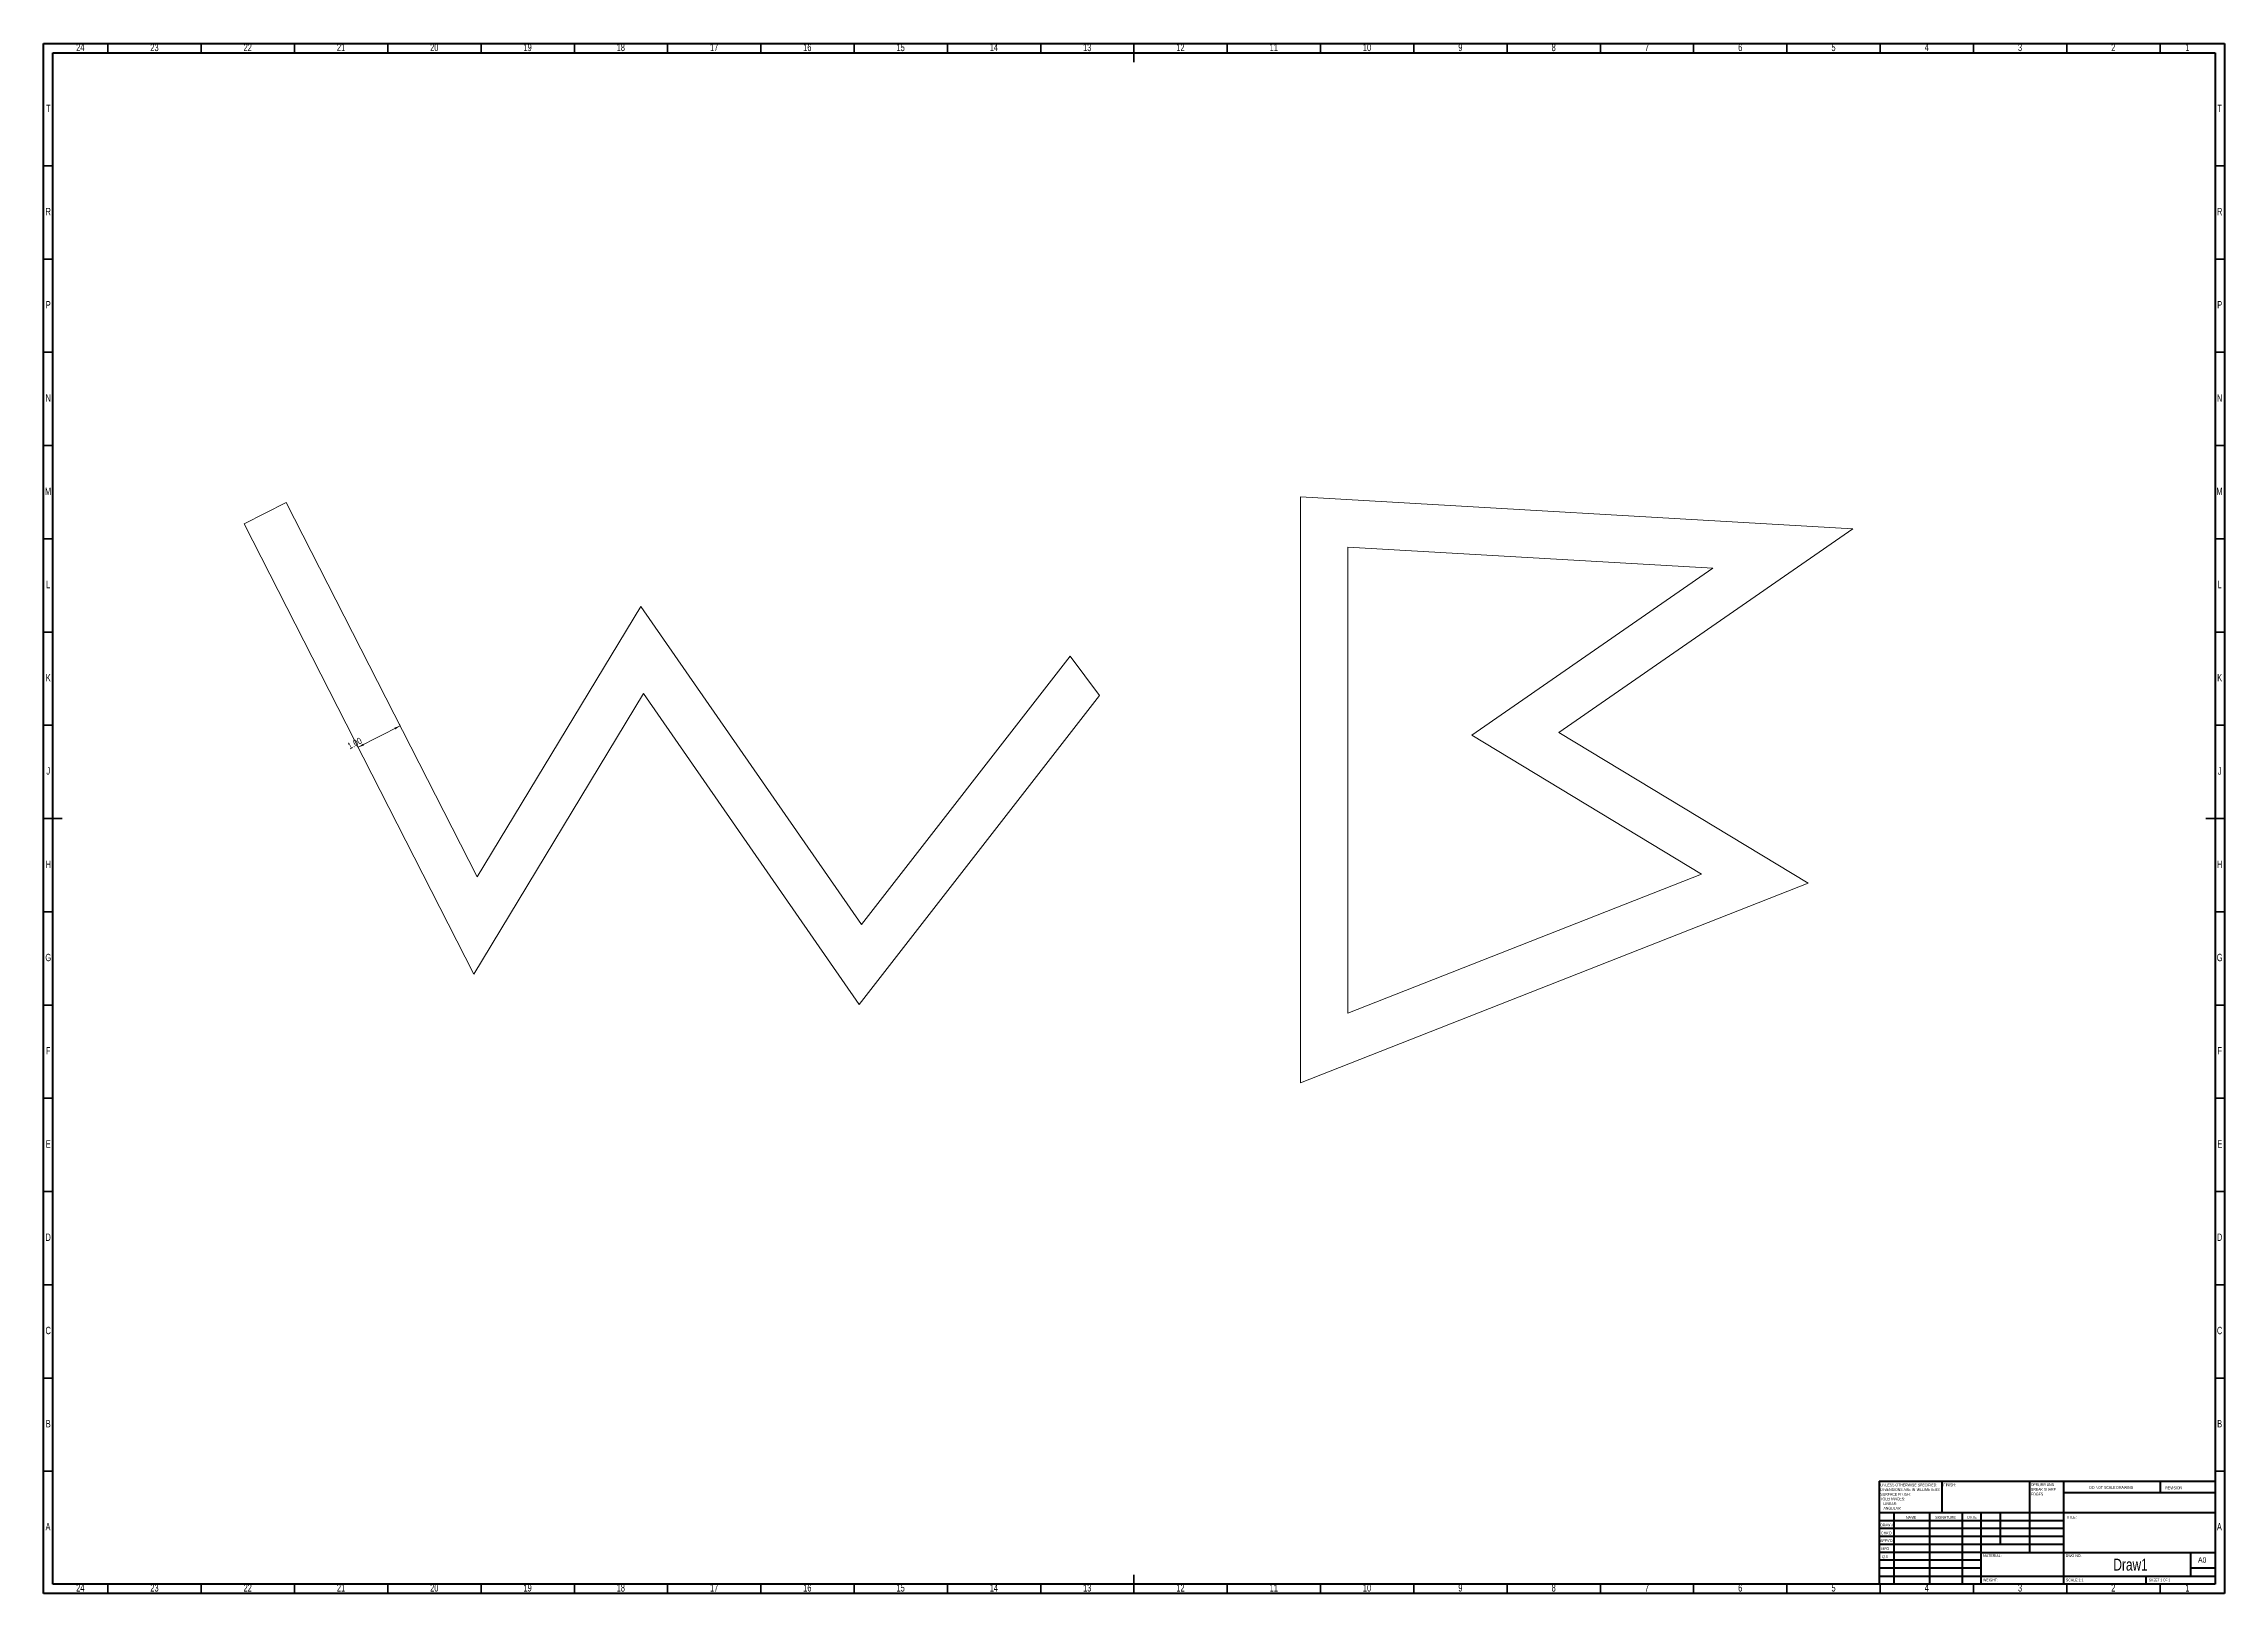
# Model space of a CAD drawing. Header units: inches. Extents: x 0.6 to 46.6, y 0.2 to 32.9.
import ezdxf

# ---------------------------------------------------------------- set-up
doc = ezdxf.new("R2010")
doc.units = ezdxf.units.IN
doc.header["$MEASUREMENT"] = 0
doc.styles.add('SLDTEXTSTYLE0', font='TXT', dxfattribs={"width": 0.75})
doc.styles.add('SLDTEXTSTYLE1', font='TXT', dxfattribs={"width": 0.686449})
doc.styles.add('SLDTEXTSTYLE2', font='TXT', dxfattribs={"width": 0.6875})
doc.dimstyles.new('SLDDIMSTYLE0', dxfattribs={"dimtxt": 0.137795, "dimasz": 0.13, "dimexe": 0, "dimexo": 0.0625, "dimgap": 0.034449, "dimtad": 1, "dimrnd": 1e-09, "dimzin": 4, "dimdsep": 46, "dimtxsty": 'SLDTEXTSTYLE0', "dimsah": 1, "dimcen": 0.09, "dimadec": 0, "dimazin": 1, "dimtfac": 1, "dimtofl": 0, "dimtmove": 0, "dimatfit": 3, "dimfxl": 1, "dimfrac": 2, "dimtolj": 1, "dimtzin": 12, "dimarcsym": 0})

# ---------------------------------------------------------------- blocks, each defined once
blk = doc.blocks.new('_D')
at = {"color": 7, "linetype": 'Continuous', "lineweight": 18}
for p, q in [((7.226, 18.058), (8.117, 18.512)), ((8.117, 18.512), (8.099, 18.547)), ((7.226, 18.058), (7.208, 18.093))]:
    blk.add_line(p, q, dxfattribs=at)
for points in [[(8.117, 18.512), (7.992, 18.471), (8.01, 18.435)], [(7.226, 18.058), (7.351, 18.099), (7.333, 18.135)]]:
    blk.add_solid(points, dxfattribs=at)
at = {"color": 7, "linetype": 'Continuous', "lineweight": 18, "insert": (6.987, 18.135), "char_height": 0.1378, "attachment_point": 1, "rotation": 27.0186, "style": 'SLDTEXTSTYLE0'}
blk.add_mtext('1.00', dxfattribs=at)
blk = doc.blocks.new('SW_NOTE_0')
at = {"color": 0, "linetype": 'Continuous', "lineweight": 0, "attachment_point": 1, "style": 'SLDTEXTSTYLE0'}
for s, insert, char_height in [('UNLESS OTHERWISE SPECIFIED:', (0, 0.076), 0.05906), ('TOLERANCES:', (0, -0.219), 0.05906), ('SURFACE FINISH:', (0, -0.121), 0.05906), ('DIMENSIONS ARE IN MILLIMETERS', (0, -0.022), 0.05906), ('ANGULAR:', (0.066, -0.416), 0.0591), ('LINEAR:', (0.066, -0.318), 0.0591)]:
    blk.add_mtext(s, dxfattribs=dict(at, insert=insert, char_height=char_height))
blk = doc.blocks.new('SW_NOTE_1')
at = {"color": 0, "linetype": 'Continuous', "lineweight": 0, "attachment_point": 1, "style": 'SLDTEXTSTYLE0'}
for s, insert, char_height in [('DEBURR AND', (0, 0.076), 0.0591), ('BREAK SHARP', (0, -0.022), 0.05906), ('EDGES', (0, -0.121), 0.0591)]:
    blk.add_mtext(s, dxfattribs=dict(at, insert=insert, char_height=char_height))

msp = doc.modelspace()

# ---------------------------------------------------------------- linework, layer by layer
at = {"color": 7, "linetype": 'Continuous', "lineweight": 70}
for p, q in [((0.591, 0.197), (0.591, 32.913)), ((0.591, 32.913), (46.614, 32.913)), ((0.787, 0.394), (0.787, 32.717)), ((0.787, 32.717), (46.417, 32.717)), ((46.417, 32.717), (46.417, 0.394)), ((46.614, 32.913), (46.614, 0.197)), ((46.614, 0.197), (0.591, 0.197)), ((46.417, 0.394), (0.787, 0.394))]:
    msp.add_line(p, q, dxfattribs=at)
at = {"color": 7, "linetype": 'Continuous', "lineweight": 35}
for p, q in [((1.949, 32.717), (1.949, 32.913)), ((3.917, 32.717), (3.917, 32.913)), ((5.886, 32.717), (5.886, 32.913)), ((7.854, 32.717), (7.854, 32.913)), ((9.823, 32.717), (9.823, 32.913)), ((11.791, 32.717), (11.791, 32.913)), ((13.76, 32.717), (13.76, 32.913)), ((15.728, 32.717), (15.728, 32.913)), ((17.697, 32.717), (17.697, 32.913)), ((19.665, 32.717), (19.665, 32.913)), ((21.634, 32.717), (21.634, 32.913)), ((23.602, 32.913), (23.602, 32.52)), ((23.602, 32.717), (23.602, 32.913)), ((25.571, 32.717), (25.571, 32.913)), ((27.539, 32.717), (27.539, 32.913)), ((29.508, 32.717), (29.508, 32.913)), ((31.476, 32.717), (31.476, 32.913)), ((33.445, 32.717), (33.445, 32.913)), ((35.413, 32.717), (35.413, 32.913)), ((37.382, 32.717), (37.382, 32.913)), ((39.35, 32.717), (39.35, 32.913)), ((41.319, 32.717), (41.319, 32.913)), ((43.287, 32.717), (43.287, 32.913)), ((45.256, 32.717), (45.256, 32.913)), ((0.787, 30.335), (0.591, 30.335)), ((46.417, 30.335), (46.614, 30.335)), ((0.787, 28.366), (0.591, 28.366)), ((46.417, 28.366), (46.614, 28.366)), ((0.787, 26.398), (0.591, 26.398)), ((46.417, 26.398), (46.614, 26.398)), ((0.787, 24.429), (0.591, 24.429)), ((46.417, 24.429), (46.614, 24.429)), ((0.787, 22.461), (0.591, 22.461)), ((46.417, 22.461), (46.614, 22.461)), ((0.787, 20.492), (0.591, 20.492)), ((46.417, 20.492), (46.614, 20.492)), ((0.787, 18.524), (0.591, 18.524)), ((46.417, 18.524), (46.614, 18.524)), ((0.591, 16.555), (0.984, 16.555)), ((0.787, 16.555), (0.591, 16.555)), ((46.614, 16.555), (46.22, 16.555)), ((46.417, 16.555), (46.614, 16.555)), ((0.787, 14.587), (0.591, 14.587)), ((46.417, 14.587), (46.614, 14.587)), ((0.787, 12.618), (0.591, 12.618)), ((46.417, 12.618), (46.614, 12.618)), ((0.787, 10.65), (0.591, 10.65)), ((46.417, 10.65), (46.614, 10.65)), ((0.787, 8.681), (0.591, 8.681)), ((46.417, 8.681), (46.614, 8.681)), ((0.787, 6.713), (0.591, 6.713)), ((46.417, 6.713), (46.614, 6.713)), ((0.787, 4.744), (0.591, 4.744)), ((46.417, 4.744), (46.614, 4.744)), ((0.787, 2.776), (0.591, 2.776)), ((46.417, 2.776), (46.614, 2.776)), ((23.602, 0.197), (23.602, 0.591)), ((1.949, 0.394), (1.949, 0.197)), ((3.917, 0.394), (3.917, 0.197)), ((5.886, 0.394), (5.886, 0.197)), ((7.854, 0.394), (7.854, 0.197)), ((9.823, 0.394), (9.823, 0.197)), ((11.791, 0.394), (11.791, 0.197)), ((13.76, 0.394), (13.76, 0.197)), ((15.728, 0.394), (15.728, 0.197)), ((17.697, 0.394), (17.697, 0.197)), ((19.665, 0.394), (19.665, 0.197)), ((21.634, 0.394), (21.634, 0.197)), ((23.602, 0.394), (23.602, 0.197)), ((25.571, 0.394), (25.571, 0.197)), ((27.539, 0.394), (27.539, 0.197)), ((29.508, 0.394), (29.508, 0.197)), ((31.476, 0.394), (31.476, 0.197)), ((33.445, 0.394), (33.445, 0.197)), ((35.413, 0.394), (35.413, 0.197)), ((37.382, 0.394), (37.382, 0.197)), ((39.35, 0.394), (39.35, 0.197)), ((41.319, 0.394), (41.319, 0.197)), ((43.287, 0.394), (43.287, 0.197)), ((45.256, 0.394), (45.256, 0.197))]:
    msp.add_line(p, q, dxfattribs=at)
at = {"color": 7, "linetype": 'Continuous', "lineweight": 18}
for p, q in [((4.821, 22.775), (5.712, 23.23)), ((5.712, 23.23), (9.742, 15.325)), ((27.117, 23.347), (27.117, 10.978)), ((38.774, 22.672), (27.117, 23.347)), ((4.821, 22.775), (9.667, 13.271)), ((32.567, 18.373), (38.774, 22.672)), ((28.117, 22.287), (28.117, 12.446)), ((35.819, 21.842), (28.117, 22.287)), ((30.729, 18.317), (35.819, 21.842)), ((9.742, 15.325), (13.197, 21.031)), ((13.197, 21.031), (17.849, 14.315)), ((17.849, 14.315), (22.254, 19.984)), ((22.875, 19.154), (22.254, 19.984)), ((9.667, 13.271), (13.254, 19.193)), ((13.254, 19.193), (17.803, 12.626)), ((17.803, 12.626), (22.875, 19.154)), ((35.582, 15.378), (30.729, 18.317)), ((37.829, 15.187), (32.567, 18.373)), ((28.117, 12.446), (35.582, 15.378)), ((27.117, 10.978), (37.829, 15.187))]:
    msp.add_line(p, q, dxfattribs=at)
at = {"color": 7, "linetype": 'Continuous', "lineweight": 50}
for p, q in [((39.331, 2.569), (46.417, 2.569)), ((39.331, 2.569), (39.331, 0.394)), ((40.661, 1.9), (40.661, 2.569)), ((42.504, 2.569), (42.504, 1.063)), ((43.22, 2.569), (43.22, 0.394)), ((46.417, 2.318), (43.22, 2.318)), ((45.268, 2.318), (45.268, 2.569)), ((46.417, 1.9), (39.331, 1.9)), ((39.638, 1.9), (39.638, 0.394)), ((40.393, 1.9), (40.393, 0.394)), ((41.079, 1.9), (41.079, 0.394)), ((41.48, 0.394), (41.48, 1.9)), ((41.89, 1.23), (41.89, 1.9)), ((43.22, 1.732), (39.331, 1.732)), ((43.22, 1.565), (39.331, 1.565)), ((43.22, 1.398), (39.331, 1.398)), ((43.22, 1.23), (39.331, 1.23)), ((41.48, 1.063), (39.331, 1.063)), ((41.48, 1.063), (46.417, 1.063)), ((45.906, 0.561), (45.906, 1.063)), ((41.48, 0.896), (39.331, 0.896)), ((41.48, 0.728), (39.331, 0.728)), ((39.331, 0.561), (46.417, 0.561)), ((44.961, 0.394), (44.961, 0.561)), ((46.417, 0.728), (45.906, 0.728))]:
    msp.add_line(p, q, dxfattribs=at)

# ---------------------------------------------------------------- block references
at = {"color": 7, "linetype": 'Continuous', "lineweight": 0}
for name, p in [('SW_NOTE_0', (39.354, 2.44)), ('SW_NOTE_1', (42.532, 2.444))]:
    msp.add_blockref(name, p, dxfattribs=at)

# ---------------------------------------------------------------- texts
for s, insert, char_height, attachment_point, style in [('24', (1.365, 32.912), 0.1562, 2, 'SLDTEXTSTYLE0'), ('23', (2.93, 32.912), 0.1562, 2, 'SLDTEXTSTYLE0'), ('22', (4.898, 32.912), 0.1562, 2, 'SLDTEXTSTYLE0'), ('21', (6.867, 32.912), 0.1562, 2, 'SLDTEXTSTYLE0'), ('20', (8.835, 32.912), 0.1562, 2, 'SLDTEXTSTYLE0'), ('19', (10.804, 32.912), 0.1562, 2, 'SLDTEXTSTYLE0'), ('18', (12.772, 32.912), 0.1562, 2, 'SLDTEXTSTYLE0'), ('17', (14.741, 32.912), 0.1562, 2, 'SLDTEXTSTYLE0'), ('16', (16.709, 32.912), 0.1562, 2, 'SLDTEXTSTYLE0'), ('15', (18.678, 32.912), 0.1562, 2, 'SLDTEXTSTYLE0'), ('14', (20.646, 32.912), 0.1562, 2, 'SLDTEXTSTYLE0'), ('13', (22.615, 32.912), 0.1562, 2, 'SLDTEXTSTYLE0'), ('12', (24.583, 32.912), 0.1562, 2, 'SLDTEXTSTYLE0'), ('11', (26.552, 32.912), 0.1562, 2, 'SLDTEXTSTYLE0'), ('10', (28.52, 32.912), 0.1562, 2, 'SLDTEXTSTYLE0'), ('9', (30.491, 32.912), 0.156, 2, 'SLDTEXTSTYLE0'), ('8', (32.459, 32.912), 0.156, 2, 'SLDTEXTSTYLE0'), ('7', (34.428, 32.912), 0.156, 2, 'SLDTEXTSTYLE0'), ('6', (36.396, 32.912), 0.156, 2, 'SLDTEXTSTYLE0'), ('5', (38.365, 32.912), 0.156, 2, 'SLDTEXTSTYLE0'), ('4', (40.333, 32.912), 0.156, 2, 'SLDTEXTSTYLE0'), ('3', (42.302, 32.912), 0.156, 2, 'SLDTEXTSTYLE0'), ('2', (44.27, 32.912), 0.156, 2, 'SLDTEXTSTYLE0'), ('1', (45.835, 32.912), 0.156, 2, 'SLDTEXTSTYLE0'), ('T', (0.689, 31.623), 0.156, 2, 'SLDTEXTSTYLE0'), ('T', (46.515, 31.623), 0.156, 2, 'SLDTEXTSTYLE0'), ('R', (0.687, 29.447), 0.156, 2, 'SLDTEXTSTYLE0'), ('R', (46.514, 29.447), 0.156, 2, 'SLDTEXTSTYLE0'), ('P', (0.688, 27.479), 0.156, 2, 'SLDTEXTSTYLE0'), ('P', (46.515, 27.479), 0.156, 2, 'SLDTEXTSTYLE0'), ('N', (0.688, 25.51), 0.156, 2, 'SLDTEXTSTYLE0'), ('N', (46.514, 25.51), 0.156, 2, 'SLDTEXTSTYLE0'), ('M', (0.684, 23.542), 0.156, 2, 'SLDTEXTSTYLE0'), ('M', (46.51, 23.542), 0.156, 2, 'SLDTEXTSTYLE0'), ('L', (0.687, 21.573), 0.156, 2, 'SLDTEXTSTYLE0'), ('L', (46.514, 21.573), 0.156, 2, 'SLDTEXTSTYLE0'), ('K', (0.689, 19.605), 0.156, 2, 'SLDTEXTSTYLE0'), ('K', (46.515, 19.605), 0.156, 2, 'SLDTEXTSTYLE0'), ('J', (0.688, 17.636), 0.156, 2, 'SLDTEXTSTYLE0'), ('J', (46.514, 17.636), 0.156, 2, 'SLDTEXTSTYLE0'), ('H', (0.689, 15.668), 0.156, 2, 'SLDTEXTSTYLE0'), ('H', (46.515, 15.668), 0.156, 2, 'SLDTEXTSTYLE0'), ('G', (0.688, 13.699), 0.156, 2, 'SLDTEXTSTYLE0'), ('G', (46.515, 13.699), 0.156, 2, 'SLDTEXTSTYLE0'), ('F', (0.687, 11.731), 0.156, 2, 'SLDTEXTSTYLE0'), ('F', (46.514, 11.731), 0.156, 2, 'SLDTEXTSTYLE0'), ('E', (0.689, 9.762), 0.156, 2, 'SLDTEXTSTYLE0'), ('E', (46.516, 9.762), 0.156, 2, 'SLDTEXTSTYLE0'), ('D', (0.687, 7.794), 0.156, 2, 'SLDTEXTSTYLE0'), ('D', (46.514, 7.794), 0.156, 2, 'SLDTEXTSTYLE0'), ('C', (0.687, 5.825), 0.156, 2, 'SLDTEXTSTYLE0'), ('C', (46.514, 5.825), 0.156, 2, 'SLDTEXTSTYLE0'), ('B', (0.688, 3.857), 0.156, 2, 'SLDTEXTSTYLE0'), ('B', (46.515, 3.857), 0.156, 2, 'SLDTEXTSTYLE0'), ('FINISH:', (40.684, 2.517), 0.0591, 1, 'SLDTEXTSTYLE0'), ('DO NOT SCALE DRAWING', (43.764, 2.462), 0.05906, 1, 'SLDTEXTSTYLE0'), ('REVISION', (45.367, 2.454), 0.0591, 1, 'SLDTEXTSTYLE0'), ('A', (0.683, 1.682), 0.156, 2, 'SLDTEXTSTYLE0'), ('DRAWN', (39.356, 1.669), 0.0591, 1, 'SLDTEXTSTYLE1'), ("CHK'D", (39.368, 1.502), 0.0591, 1, 'SLDTEXTSTYLE0'), ('NAME', (39.895, 1.831), 0.0591, 1, 'SLDTEXTSTYLE0'), ('SIGNATURE', (40.513, 1.833), 0.0591, 1, 'SLDTEXTSTYLE0'), ('DATE', (41.19, 1.834), 0.0591, 1, 'SLDTEXTSTYLE0'), ('TITLE:', (43.271, 1.834), 0.0591, 1, 'SLDTEXTSTYLE0'), ('A', (46.509, 1.682), 0.156, 2, 'SLDTEXTSTYLE0'), ("APPV'D", (39.347, 1.341), 0.0591, 1, 'SLDTEXTSTYLE0'), ('MFG', (39.375, 1.17), 0.0591, 1, 'SLDTEXTSTYLE0'), ('Q.A', (39.39, 1.004), 0.0591, 1, 'SLDTEXTSTYLE0'), ('MATERIAL:', (41.521, 1.023), 0.0591, 1, 'SLDTEXTSTYLE0'), ('DWG NO.', (43.266, 1.023), 0.0591, 1, 'SLDTEXTSTYLE0'), ('Draw1', (44.634, 0.929), 0.25, 2, 'SLDTEXTSTYLE0'), ('A0', (46.058, 0.961), 0.1146, 1, 'SLDTEXTSTYLE0'), ('WEIGHT:', (41.52, 0.51), 0.059, 1, 'SLDTEXTSTYLE0'), ('SCALE:1:1', (43.271, 0.508), 0.0591, 1, 'SLDTEXTSTYLE0'), ('SHEET 1 OF 1', (45.019, 0.508), 0.05906, 1, 'SLDTEXTSTYLE2'), ('24', (1.365, 0.392), 0.1562, 2, 'SLDTEXTSTYLE0'), ('23', (2.93, 0.392), 0.1562, 2, 'SLDTEXTSTYLE0'), ('22', (4.898, 0.392), 0.1562, 2, 'SLDTEXTSTYLE0'), ('21', (6.867, 0.392), 0.1562, 2, 'SLDTEXTSTYLE0'), ('20', (8.835, 0.392), 0.1562, 2, 'SLDTEXTSTYLE0'), ('19', (10.804, 0.392), 0.1562, 2, 'SLDTEXTSTYLE0'), ('18', (12.772, 0.392), 0.1562, 2, 'SLDTEXTSTYLE0'), ('17', (14.741, 0.392), 0.1562, 2, 'SLDTEXTSTYLE0'), ('16', (16.709, 0.392), 0.1562, 2, 'SLDTEXTSTYLE0'), ('15', (18.678, 0.392), 0.1562, 2, 'SLDTEXTSTYLE0'), ('14', (20.646, 0.392), 0.1562, 2, 'SLDTEXTSTYLE0'), ('13', (22.615, 0.392), 0.1562, 2, 'SLDTEXTSTYLE0'), ('12', (24.583, 0.392), 0.1562, 2, 'SLDTEXTSTYLE0'), ('11', (26.552, 0.392), 0.1562, 2, 'SLDTEXTSTYLE0'), ('10', (28.52, 0.392), 0.1562, 2, 'SLDTEXTSTYLE0'), ('9', (30.491, 0.392), 0.156, 2, 'SLDTEXTSTYLE0'), ('8', (32.459, 0.392), 0.156, 2, 'SLDTEXTSTYLE0'), ('7', (34.428, 0.392), 0.156, 2, 'SLDTEXTSTYLE0'), ('6', (36.396, 0.392), 0.156, 2, 'SLDTEXTSTYLE0'), ('5', (38.365, 0.392), 0.156, 2, 'SLDTEXTSTYLE0'), ('4', (40.333, 0.392), 0.156, 2, 'SLDTEXTSTYLE0'), ('3', (42.302, 0.392), 0.156, 2, 'SLDTEXTSTYLE0'), ('2', (44.27, 0.392), 0.156, 2, 'SLDTEXTSTYLE0'), ('1', (45.835, 0.392), 0.156, 2, 'SLDTEXTSTYLE0')]:
    msp.add_mtext(s, dxfattribs=dict(at, insert=insert, char_height=char_height, attachment_point=attachment_point, style=style))

# ---------------------------------------------------------------- dimensions: what is measured, and where the dimension line sits
at = {"color": 7, "linetype": 'Continuous', "lineweight": 18}
dim = msp.add_linear_dim(base=(8.117, 18.512), p1=(7.244, 18.023), p2=(8.135, 18.477), angle=27.0186, dimstyle='SLDDIMSTYLE0', dxfattribs=at)
dim.commit()
dim.dimension.update_dxf_attribs({"geometry": '_D', "text_midpoint": (7.226, 18.058), "dimtype": 160})

doc.saveas('drawing.dxf')
